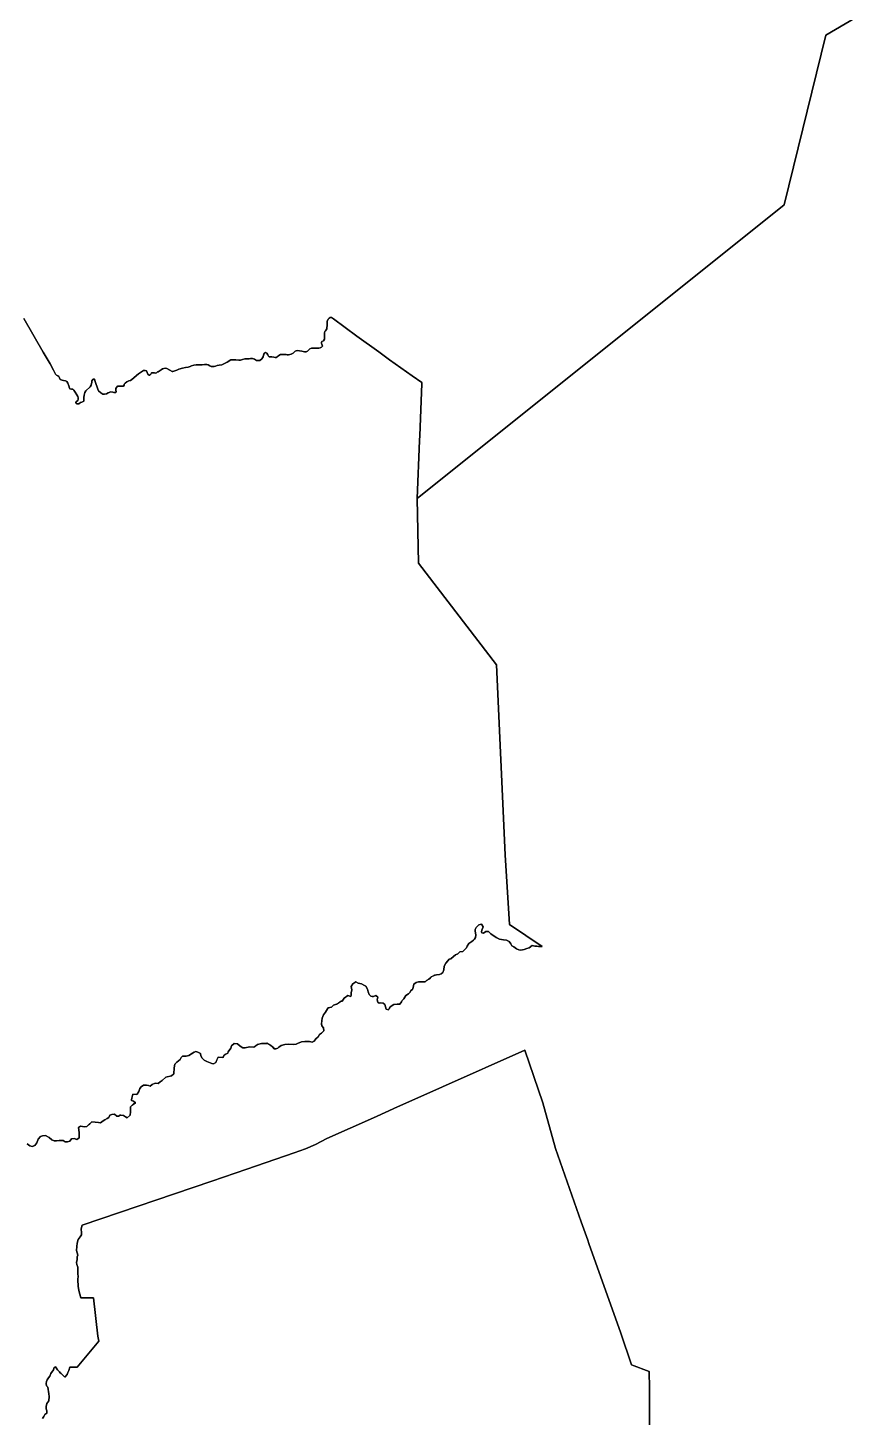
# Model space of a CAD drawing. Header units: inches. Extents: x 33.9 to 41.9, y -4.8 to 5.4.
# Drawn here: x 37.528 to 38.417, y 0.274 to 1.768 of the extents above; entities that cross this region are included whole.
import ezdxf

# ---------------------------------------------------------------- set-up
doc = ezdxf.new("R2010")
doc.units = ezdxf.units.IN
doc.header["$MEASUREMENT"] = 0
doc.layers.add('Counties', color=7, linetype='Continuous')

msp = doc.modelspace()

# ---------------------------------------------------------------- linework, layer by layer
at = {"layer": 'Counties'}
for points in [[(38.9616, 2.0976), (38.3863, 1.7599), (38.3414, 1.5776), (37.9466, 1.2619), (37.9492, 1.3244), (37.9494, 1.3295), (37.9517, 1.3852), (37.9515, 1.3866), (37.9412, 1.3936), (37.917, 1.411), (37.9054, 1.4194), (37.8819, 1.4364), (37.8567, 1.4552), (37.8544, 1.4565), (37.8531, 1.4565), (37.8519, 1.4559), (37.8511, 1.4547), (37.8505, 1.4537), (37.85, 1.4527), (37.8498, 1.4503), (37.8498, 1.4475), (37.8496, 1.4457), (37.8495, 1.4444), (37.8489, 1.4432), (37.8479, 1.4421), (37.8475, 1.4414), (37.8471, 1.4399), (37.8471, 1.4389), (37.8471, 1.4366), (37.8471, 1.4355), (37.8471, 1.4341), (37.8471, 1.4331), (37.8458, 1.4315), (37.8442, 1.4305), (37.8438, 1.4295), (37.8438, 1.4286), (37.844, 1.4277), (37.8449, 1.4255), (37.8438, 1.4245), (37.8422, 1.4237), (37.8409, 1.4236), (37.839, 1.4234), (37.836, 1.4234), (37.8331, 1.4234), (37.8311, 1.4227), (37.8302, 1.4218), (37.8286, 1.4201), (37.8272, 1.4197), (37.8253, 1.4197), (37.8241, 1.4198), (37.8225, 1.4201), (37.8202, 1.4207), (37.8178, 1.4209), (37.8165, 1.4207), (37.8155, 1.4202), (37.814, 1.4189), (37.8132, 1.418), (37.811, 1.4172), (37.8096, 1.4166), (37.8083, 1.4163), (37.8068, 1.4163), (37.8056, 1.4166), (37.8034, 1.4168), (37.8019, 1.4168), (37.7996, 1.4168), (37.7977, 1.4156), (37.7962, 1.4141), (37.795, 1.4133), (37.794, 1.4133), (37.7924, 1.4138), (37.7903, 1.4141), (37.7888, 1.4141), (37.7876, 1.4141), (37.7866, 1.4149), (37.7862, 1.4165), (37.785, 1.4183), (37.7834, 1.4188), (37.7823, 1.4182), (37.7816, 1.4172), (37.7815, 1.4161), (37.7809, 1.4143), (37.7797, 1.4119), (37.7776, 1.4103), (37.7766, 1.4103), (37.7754, 1.4103), (37.7737, 1.4104), (37.7728, 1.4108), (37.7716, 1.4116), (37.7694, 1.4124), (37.7679, 1.4124), (37.7675, 1.4124), (37.7661, 1.412), (37.7648, 1.412), (37.7631, 1.4121), (37.7613, 1.4119), (37.7588, 1.4113), (37.7565, 1.4107), (37.7549, 1.4107), (37.7517, 1.411), (37.7498, 1.411), (37.7481, 1.4109), (37.7461, 1.4108), (37.7423, 1.4086), (37.7364, 1.4057), (37.7338, 1.4054), (37.7316, 1.4049), (37.7297, 1.4042), (37.7285, 1.4038), (37.7252, 1.4037), (37.7238, 1.4044), (37.7219, 1.4055), (37.7204, 1.4058), (37.7178, 1.4058), (37.7153, 1.4057), (37.7128, 1.4056), (37.7091, 1.4055), (37.7065, 1.4052), (37.704, 1.4044), (37.7024, 1.4038), (37.7004, 1.4029), (37.6974, 1.4027), (37.6941, 1.4021), (37.6904, 1.401), (37.6882, 1.4), (37.6838, 1.3983), (37.6831, 1.3983), (37.6807, 1.3997), (37.6773, 1.4015), (37.6757, 1.4019), (37.6743, 1.4018), (37.6728, 1.4012), (37.6715, 1.4001), (37.668, 1.3982), (37.6673, 1.3979), (37.6662, 1.3969), (37.665, 1.3966), (37.6642, 1.397), (37.6627, 1.3971), (37.6609, 1.3969), (37.6602, 1.3957), (37.6593, 1.3945), (37.6584, 1.3943), (37.6571, 1.3955), (37.6564, 1.3973), (37.6554, 1.3993), (37.6541, 1.3996), (37.6524, 1.3994), (37.6512, 1.3987), (37.647, 1.396), (37.6398, 1.3897), (37.6384, 1.3889), (37.6364, 1.3883), (37.6344, 1.3873), (37.6325, 1.3859), (37.6317, 1.3849), (37.6314, 1.3838), (37.6308, 1.3828), (37.6298, 1.3826), (37.6286, 1.3826), (37.6272, 1.3826), (37.6258, 1.3826), (37.6245, 1.3825), (37.6232, 1.3814), (37.6226, 1.3803), (37.6224, 1.3791), (37.6227, 1.378), (37.6229, 1.3769), (37.6225, 1.3759), (37.6213, 1.3758), (37.6205, 1.376), (37.6195, 1.3762), (37.6171, 1.3766), (37.6143, 1.3754), (37.6125, 1.3743), (37.6104, 1.374), (37.6087, 1.374), (37.6063, 1.3754), (37.6041, 1.3775), (37.6033, 1.3793), (37.6004, 1.3877), (37.5996, 1.3901), (37.5982, 1.3901), (37.5967, 1.3883), (37.5967, 1.3868), (37.5959, 1.3839), (37.5948, 1.3818), (37.5903, 1.3778), (37.5894, 1.3759), (37.5885, 1.373), (37.588, 1.3705), (37.588, 1.3673), (37.588, 1.3664), (37.5861, 1.3656), (37.5845, 1.3652), (37.5829, 1.3637), (37.5808, 1.3635), (37.5798, 1.3641), (37.5797, 1.3652), (37.5803, 1.3661), (37.5818, 1.3673), (37.582, 1.3686), (37.5821, 1.3701), (37.5818, 1.3715), (37.5807, 1.3735), (37.5789, 1.3763), (37.5774, 1.3785), (37.5764, 1.3793), (37.5749, 1.3793), (37.5732, 1.3798), (37.5727, 1.3805), (37.572, 1.3829), (37.5708, 1.3857), (37.5698, 1.3876), (37.5685, 1.3884), (37.5664, 1.3889), (37.5647, 1.3891), (37.5626, 1.3899), (37.562, 1.3916), (37.5613, 1.3932), (37.5602, 1.3938), (37.5589, 1.3944), (37.5576, 1.3956), (37.5568, 1.3971), (37.5554, 1.4), (37.5518, 1.4065), (37.5444, 1.4192), (37.5238, 1.4553)], [(38.9616, 2.0976), (38.3863, 1.7599), (38.3414, 1.5776), (37.9466, 1.2619), (37.9492, 1.3244), (37.9494, 1.3295), (37.9517, 1.3852), (37.9515, 1.3866), (37.9412, 1.3936), (37.917, 1.411), (37.9054, 1.4194), (37.8819, 1.4364), (37.8567, 1.4552), (37.8544, 1.4565), (37.8531, 1.4565), (37.8519, 1.4559), (37.8511, 1.4547), (37.8505, 1.4537), (37.85, 1.4527), (37.8498, 1.4503), (37.8498, 1.4475), (37.8496, 1.4457), (37.8495, 1.4444), (37.8489, 1.4432), (37.8479, 1.4421), (37.8475, 1.4414), (37.8471, 1.4399), (37.8471, 1.4389), (37.8471, 1.4366), (37.8471, 1.4355), (37.8471, 1.4341), (37.8471, 1.4331), (37.8458, 1.4315), (37.8442, 1.4305), (37.8438, 1.4295), (37.8438, 1.4286), (37.844, 1.4277), (37.8449, 1.4255), (37.8438, 1.4245), (37.8422, 1.4237), (37.8409, 1.4236), (37.839, 1.4234), (37.836, 1.4234), (37.8331, 1.4234), (37.8311, 1.4227), (37.8302, 1.4218), (37.8286, 1.4201), (37.8272, 1.4197), (37.8253, 1.4197), (37.8241, 1.4198), (37.8225, 1.4201), (37.8202, 1.4207), (37.8178, 1.4209), (37.8165, 1.4207), (37.8155, 1.4202), (37.814, 1.4189), (37.8132, 1.418), (37.811, 1.4172), (37.8096, 1.4166), (37.8083, 1.4163), (37.8068, 1.4163), (37.8056, 1.4166), (37.8034, 1.4168), (37.8019, 1.4168), (37.7996, 1.4168), (37.7977, 1.4156), (37.7962, 1.4141), (37.795, 1.4133), (37.794, 1.4133), (37.7924, 1.4138), (37.7903, 1.4141), (37.7888, 1.4141), (37.7876, 1.4141), (37.7866, 1.4149), (37.7862, 1.4165), (37.785, 1.4183), (37.7834, 1.4188), (37.7823, 1.4182), (37.7816, 1.4172), (37.7815, 1.4161), (37.7809, 1.4143), (37.7797, 1.4119), (37.7776, 1.4103), (37.7766, 1.4103), (37.7754, 1.4103), (37.7737, 1.4104), (37.7728, 1.4108), (37.7716, 1.4116), (37.7694, 1.4124), (37.7679, 1.4124), (37.7675, 1.4124), (37.7661, 1.412), (37.7648, 1.412), (37.7631, 1.4121), (37.7613, 1.4119), (37.7588, 1.4113), (37.7565, 1.4107), (37.7549, 1.4107), (37.7517, 1.411), (37.7498, 1.411), (37.7481, 1.4109), (37.7461, 1.4108), (37.7423, 1.4086), (37.7364, 1.4057), (37.7338, 1.4054), (37.7316, 1.4049), (37.7297, 1.4042), (37.7285, 1.4038), (37.7252, 1.4037), (37.7238, 1.4044), (37.7219, 1.4055), (37.7204, 1.4058), (37.7178, 1.4058), (37.7153, 1.4057), (37.7128, 1.4056), (37.7091, 1.4055), (37.7065, 1.4052), (37.704, 1.4044), (37.7024, 1.4038), (37.7004, 1.4029), (37.6974, 1.4027), (37.6941, 1.4021), (37.6904, 1.401), (37.6882, 1.4), (37.6838, 1.3983), (37.6831, 1.3983), (37.6807, 1.3997), (37.6773, 1.4015), (37.6757, 1.4019), (37.6743, 1.4018), (37.6728, 1.4012), (37.6715, 1.4001), (37.668, 1.3982), (37.6673, 1.3979), (37.6662, 1.3969), (37.665, 1.3966), (37.6642, 1.397), (37.6627, 1.3971), (37.6609, 1.3969), (37.6602, 1.3957), (37.6593, 1.3945), (37.6584, 1.3943), (37.6571, 1.3955), (37.6564, 1.3973), (37.6554, 1.3993), (37.6541, 1.3996), (37.6524, 1.3994), (37.6512, 1.3987), (37.647, 1.396), (37.6398, 1.3897), (37.6384, 1.3889), (37.6364, 1.3883), (37.6344, 1.3873), (37.6325, 1.3859), (37.6317, 1.3849), (37.6314, 1.3838), (37.6308, 1.3828), (37.6298, 1.3826), (37.6286, 1.3826), (37.6272, 1.3826), (37.6258, 1.3826), (37.6245, 1.3825), (37.6232, 1.3814), (37.6226, 1.3803), (37.6224, 1.3791), (37.6227, 1.378), (37.6229, 1.3769), (37.6225, 1.3759), (37.6213, 1.3758), (37.6205, 1.376), (37.6195, 1.3762), (37.6171, 1.3766), (37.6143, 1.3754), (37.6125, 1.3743), (37.6104, 1.374), (37.6087, 1.374), (37.6063, 1.3754), (37.6041, 1.3775), (37.6033, 1.3793), (37.6004, 1.3877), (37.5996, 1.3901), (37.5982, 1.3901), (37.5967, 1.3883), (37.5967, 1.3868), (37.5959, 1.3839), (37.5948, 1.3818), (37.5903, 1.3778), (37.5894, 1.3759), (37.5885, 1.373), (37.588, 1.3705), (37.588, 1.3673), (37.588, 1.3664), (37.5861, 1.3656), (37.5845, 1.3652), (37.5829, 1.3637), (37.5808, 1.3635), (37.5798, 1.3641), (37.5797, 1.3652), (37.5803, 1.3661), (37.5818, 1.3673), (37.582, 1.3686), (37.5821, 1.3701), (37.5818, 1.3715), (37.5807, 1.3735), (37.5789, 1.3763), (37.5774, 1.3785), (37.5764, 1.3793), (37.5749, 1.3793), (37.5732, 1.3798), (37.5727, 1.3805), (37.572, 1.3829), (37.5708, 1.3857), (37.5698, 1.3876), (37.5685, 1.3884), (37.5664, 1.3889), (37.5647, 1.3891), (37.5626, 1.3899), (37.562, 1.3916), (37.5613, 1.3932), (37.5602, 1.3938), (37.5589, 1.3944), (37.5576, 1.3956), (37.5568, 1.3971), (37.5554, 1.4), (37.5518, 1.4065), (37.5444, 1.4192), (37.5238, 1.4553)], [(37.5273, 0.5682), (37.5301, 0.5662), (37.5325, 0.5654), (37.5355, 0.5665), (37.5376, 0.5695), (37.5391, 0.5732), (37.5416, 0.576), (37.5438, 0.577), (37.5469, 0.5774), (37.5509, 0.5751), (37.5539, 0.5725), (37.5564, 0.5715), (37.5587, 0.5715), (37.5617, 0.572), (37.5642, 0.572), (37.5661, 0.572), (37.5681, 0.5706), (37.5706, 0.5706), (37.5732, 0.5713), (37.5749, 0.5737), (37.5778, 0.5741), (37.5806, 0.5731), (37.5831, 0.5747), (37.5831, 0.5804), (37.5823, 0.5858), (37.5845, 0.5873), (37.5889, 0.5864), (37.5914, 0.587), (37.5933, 0.5886), (37.5945, 0.5896), (37.5966, 0.5918), (37.6003, 0.5917), (37.604, 0.5912), (37.6062, 0.5908), (37.609, 0.593), (37.6109, 0.5939), (37.6134, 0.5955), (37.6149, 0.5967), (37.6162, 0.5992), (37.6181, 0.5999), (37.6212, 0.6), (37.6235, 0.5981), (37.6253, 0.598), (37.6272, 0.5992), (37.6281, 0.5992), (37.6309, 0.5987), (37.6328, 0.5973), (37.6347, 0.5964), (37.6379, 0.5991), (37.6384, 0.6028), (37.6385, 0.608), (37.64, 0.6099), (37.6438, 0.6125), (37.6416, 0.6141), (37.6395, 0.6149), (37.6394, 0.6156), (37.6397, 0.6174), (37.641, 0.6216), (37.6443, 0.6213), (37.6454, 0.6218), (37.6472, 0.6244), (37.6485, 0.6277), (37.6499, 0.6297), (37.6523, 0.6315), (37.6555, 0.6314), (37.6577, 0.6309), (37.6595, 0.6303), (37.6617, 0.6322), (37.6647, 0.6334), (37.6682, 0.6331), (37.6701, 0.635), (37.6724, 0.6364), (37.6762, 0.6399), (37.6823, 0.6413), (37.6849, 0.6434), (37.6854, 0.6499), (37.6861, 0.6539), (37.6881, 0.6561), (37.6918, 0.6589), (37.6928, 0.6609), (37.6943, 0.6626), (37.6983, 0.6626), (37.7012, 0.6632), (37.7068, 0.6669), (37.7085, 0.6675), (37.7107, 0.6668), (37.7136, 0.6652), (37.714, 0.663), (37.7154, 0.6604), (37.7176, 0.6581), (37.7204, 0.6567), (37.7258, 0.6546), (37.7276, 0.6543), (37.73, 0.6556), (37.7325, 0.6614), (37.7378, 0.661), (37.7391, 0.6635), (37.7429, 0.6657), (37.7435, 0.667), (37.7461, 0.6711), (37.7469, 0.6736), (37.7499, 0.6762), (37.7535, 0.6758), (37.7564, 0.6733), (37.7591, 0.6716), (37.7615, 0.6713), (37.7665, 0.6727), (37.7711, 0.6723), (37.7748, 0.6751), (37.7792, 0.6761), (37.7859, 0.6762), (37.7893, 0.674), (37.7919, 0.6721), (37.7927, 0.6704), (37.7946, 0.6704), (37.7968, 0.671), (37.798, 0.6723), (37.8002, 0.6739), (37.8044, 0.6751), (37.8088, 0.6753), (37.8133, 0.6752), (37.8164, 0.6753), (37.8181, 0.6761), (37.8222, 0.6779), (37.8258, 0.6783), (37.831, 0.6782), (37.8338, 0.6776), (37.836, 0.6786), (37.8378, 0.6811), (37.84, 0.6833), (37.8416, 0.6858), (37.8436, 0.6871), (37.8464, 0.6899), (37.8458, 0.6931), (37.8441, 0.695), (37.8437, 0.697), (37.8444, 0.7035), (37.846, 0.7069), (37.848, 0.7098), (37.8501, 0.7134), (37.851, 0.7143), (37.8545, 0.7153), (37.8567, 0.7175), (37.8598, 0.7184), (37.8648, 0.7215), (37.8658, 0.7218), (37.8683, 0.725), (37.8719, 0.7276), (37.8752, 0.7265), (37.8758, 0.7281), (37.8757, 0.7311), (37.8765, 0.7337), (37.8755, 0.7375), (37.8774, 0.7403), (37.8805, 0.7423), (37.8831, 0.7409), (37.8868, 0.7402), (37.8893, 0.739), (37.8915, 0.7377), (37.8933, 0.7346), (37.8941, 0.7315), (37.8951, 0.7288), (37.8969, 0.727), (37.8982, 0.7267), (37.8996, 0.7265), (37.9021, 0.7277), (37.9043, 0.7258), (37.9036, 0.7229), (37.9044, 0.7207), (37.9056, 0.7194), (37.9076, 0.7197), (37.9099, 0.7196), (37.912, 0.7182), (37.9125, 0.7154), (37.9134, 0.7129), (37.9159, 0.7124), (37.9175, 0.7156), (37.9214, 0.7181), (37.9252, 0.7183), (37.9281, 0.7184), (37.9297, 0.7209), (37.9306, 0.7222), (37.9324, 0.724), (37.9344, 0.7278), (37.9372, 0.7294), (37.9391, 0.7313), (37.94, 0.7331), (37.9415, 0.7343), (37.9423, 0.7363), (37.9432, 0.74), (37.9457, 0.7416), (37.9479, 0.7425), (37.9551, 0.7425), (37.9567, 0.7438), (37.9589, 0.7452), (37.9617, 0.7476), (37.9648, 0.7493), (37.9673, 0.7501), (37.9705, 0.7504), (37.9723, 0.751), (37.9744, 0.7525), (37.9753, 0.7552), (37.9758, 0.7594), (37.9774, 0.7626), (37.9796, 0.7648), (37.9811, 0.7667), (37.9827, 0.7673), (37.9858, 0.7698), (37.9877, 0.7714), (37.9902, 0.7726), (37.9924, 0.7745), (37.9959, 0.7751), (37.998, 0.777), (37.9996, 0.7788), (38.0005, 0.7807), (38.0021, 0.7835), (38.0056, 0.7858), (38.0071, 0.7871), (38.0084, 0.7882), (38.0092, 0.7901), (38.0098, 0.7924), (38.0094, 0.795), (38.009, 0.7967), (38.009, 0.7987), (38.0103, 0.8012), (38.013, 0.8038), (38.0158, 0.8043), (38.0177, 0.8016), (38.0162, 0.798), (38.0159, 0.7963), (38.0163, 0.7949), (38.0181, 0.7946), (38.0206, 0.7965), (38.0234, 0.7966), (38.026, 0.794), (38.0283, 0.7921), (38.0317, 0.79), (38.0353, 0.7883), (38.0395, 0.7877), (38.0428, 0.7872), (38.0454, 0.7859), (38.0474, 0.7832), (38.0486, 0.7812), (38.0507, 0.7799), (38.0533, 0.7779), (38.0559, 0.7767), (38.0582, 0.7766), (38.0617, 0.777), (38.0645, 0.7783), (38.0672, 0.7789), (38.0702, 0.7816), (38.073, 0.7809), (38.0753, 0.7809), (38.0772, 0.7805), (38.0812, 0.7805), (38.046, 0.804), (38.0413, 0.8789), (38.032, 1.083), (37.948, 1.1924), (37.9466, 1.2619), (38.3414, 1.5776), (38.3863, 1.7599), (38.9616, 2.0976)], [(37.5273, 0.5682), (37.5301, 0.5662), (37.5325, 0.5654), (37.5355, 0.5665), (37.5376, 0.5695), (37.5391, 0.5732), (37.5416, 0.576), (37.5438, 0.577), (37.5469, 0.5774), (37.5509, 0.5751), (37.5539, 0.5725), (37.5564, 0.5715), (37.5587, 0.5715), (37.5617, 0.572), (37.5642, 0.572), (37.5661, 0.572), (37.5681, 0.5706), (37.5706, 0.5706), (37.5732, 0.5713), (37.5749, 0.5737), (37.5778, 0.5741), (37.5806, 0.5731), (37.5831, 0.5747), (37.5831, 0.5804), (37.5823, 0.5858), (37.5845, 0.5873), (37.5889, 0.5864), (37.5914, 0.587), (37.5933, 0.5886), (37.5945, 0.5896), (37.5966, 0.5918), (37.6003, 0.5917), (37.604, 0.5912), (37.6062, 0.5908), (37.609, 0.593), (37.6109, 0.5939), (37.6134, 0.5955), (37.6149, 0.5967), (37.6162, 0.5992), (37.6181, 0.5999), (37.6212, 0.6), (37.6235, 0.5981), (37.6253, 0.598), (37.6272, 0.5992), (37.6281, 0.5992), (37.6309, 0.5987), (37.6328, 0.5973), (37.6347, 0.5964), (37.6379, 0.5991), (37.6384, 0.6028), (37.6385, 0.608), (37.64, 0.6099), (37.6438, 0.6125), (37.6416, 0.6141), (37.6395, 0.6149), (37.6394, 0.6156), (37.6397, 0.6174), (37.641, 0.6216), (37.6443, 0.6213), (37.6454, 0.6218), (37.6472, 0.6244), (37.6485, 0.6277), (37.6499, 0.6297), (37.6523, 0.6315), (37.6555, 0.6314), (37.6577, 0.6309), (37.6595, 0.6303), (37.6617, 0.6322), (37.6647, 0.6334), (37.6682, 0.6331), (37.6701, 0.635), (37.6724, 0.6364), (37.6762, 0.6399), (37.6823, 0.6413), (37.6849, 0.6434), (37.6854, 0.6499), (37.6861, 0.6539), (37.6881, 0.6561), (37.6918, 0.6589), (37.6928, 0.6609), (37.6943, 0.6626), (37.6983, 0.6626), (37.7012, 0.6632), (37.7068, 0.6669), (37.7085, 0.6675), (37.7107, 0.6668), (37.7136, 0.6652), (37.714, 0.663), (37.7154, 0.6604), (37.7176, 0.6581), (37.7204, 0.6567), (37.7258, 0.6546), (37.7276, 0.6543), (37.73, 0.6556), (37.7325, 0.6614), (37.7378, 0.661), (37.7391, 0.6635), (37.7429, 0.6657), (37.7435, 0.667), (37.7461, 0.6711), (37.7469, 0.6736), (37.7499, 0.6762), (37.7535, 0.6758), (37.7564, 0.6733), (37.7591, 0.6716), (37.7615, 0.6713), (37.7665, 0.6727), (37.7711, 0.6723), (37.7748, 0.6751), (37.7792, 0.6761), (37.7859, 0.6762), (37.7893, 0.674), (37.7919, 0.6721), (37.7927, 0.6704), (37.7946, 0.6704), (37.7968, 0.671), (37.798, 0.6723), (37.8002, 0.6739), (37.8044, 0.6751), (37.8088, 0.6753), (37.8133, 0.6752), (37.8164, 0.6753), (37.8181, 0.6761), (37.8222, 0.6779), (37.8258, 0.6783), (37.831, 0.6782), (37.8338, 0.6776), (37.836, 0.6786), (37.8378, 0.6811), (37.84, 0.6833), (37.8416, 0.6858), (37.8436, 0.6871), (37.8464, 0.6899), (37.8458, 0.6931), (37.8441, 0.695), (37.8437, 0.697), (37.8444, 0.7035), (37.846, 0.7069), (37.848, 0.7098), (37.8501, 0.7134), (37.851, 0.7143), (37.8545, 0.7153), (37.8567, 0.7175), (37.8598, 0.7184), (37.8648, 0.7215), (37.8658, 0.7218), (37.8683, 0.725), (37.8719, 0.7276), (37.8752, 0.7265), (37.8758, 0.7281), (37.8757, 0.7311), (37.8765, 0.7337), (37.8755, 0.7375), (37.8774, 0.7403), (37.8805, 0.7423), (37.8831, 0.7409), (37.8868, 0.7402), (37.8893, 0.739), (37.8915, 0.7377), (37.8933, 0.7346), (37.8941, 0.7315), (37.8951, 0.7288), (37.8969, 0.727), (37.8982, 0.7267), (37.8996, 0.7265), (37.9021, 0.7277), (37.9043, 0.7258), (37.9036, 0.7229), (37.9044, 0.7207), (37.9056, 0.7194), (37.9076, 0.7197), (37.9099, 0.7196), (37.912, 0.7182), (37.9125, 0.7154), (37.9134, 0.7129), (37.9159, 0.7124), (37.9175, 0.7156), (37.9214, 0.7181), (37.9252, 0.7183), (37.9281, 0.7184), (37.9297, 0.7209), (37.9306, 0.7222), (37.9324, 0.724), (37.9344, 0.7278), (37.9372, 0.7294), (37.9391, 0.7313), (37.94, 0.7331), (37.9415, 0.7343), (37.9423, 0.7363), (37.9432, 0.74), (37.9457, 0.7416), (37.9479, 0.7425), (37.9551, 0.7425), (37.9567, 0.7438), (37.9589, 0.7452), (37.9617, 0.7476), (37.9648, 0.7493), (37.9673, 0.7501), (37.9705, 0.7504), (37.9723, 0.751), (37.9744, 0.7525), (37.9753, 0.7552), (37.9758, 0.7594), (37.9774, 0.7626), (37.9796, 0.7648), (37.9811, 0.7667), (37.9827, 0.7673), (37.9858, 0.7698), (37.9877, 0.7714), (37.9902, 0.7726), (37.9924, 0.7745), (37.9959, 0.7751), (37.998, 0.777), (37.9996, 0.7788), (38.0005, 0.7807), (38.0021, 0.7835), (38.0056, 0.7858), (38.0071, 0.7871), (38.0084, 0.7882), (38.0092, 0.7901), (38.0098, 0.7924), (38.0094, 0.795), (38.009, 0.7967), (38.009, 0.7987), (38.0103, 0.8012), (38.013, 0.8038), (38.0158, 0.8043), (38.0177, 0.8016), (38.0162, 0.798), (38.0159, 0.7963), (38.0163, 0.7949), (38.0181, 0.7946), (38.0206, 0.7965), (38.0234, 0.7966), (38.026, 0.794), (38.0283, 0.7921), (38.0317, 0.79), (38.0353, 0.7883), (38.0395, 0.7877), (38.0428, 0.7872), (38.0454, 0.7859), (38.0474, 0.7832), (38.0486, 0.7812), (38.0507, 0.7799), (38.0533, 0.7779), (38.0559, 0.7767), (38.0582, 0.7766), (38.0617, 0.777), (38.0645, 0.7783), (38.0672, 0.7789), (38.0702, 0.7816), (38.073, 0.7809), (38.0753, 0.7809), (38.0772, 0.7805), (38.0812, 0.7805), (38.046, 0.804), (38.0413, 0.8789), (38.032, 1.083), (37.948, 1.1924), (37.9466, 1.2619), (38.3414, 1.5776), (38.3863, 1.7599), (38.9616, 2.0976)], [(37.5238, 1.4553), (37.5444, 1.4192), (37.5518, 1.4065), (37.5554, 1.4), (37.5568, 1.3971), (37.5576, 1.3956), (37.5589, 1.3944), (37.5602, 1.3938), (37.5613, 1.3932), (37.562, 1.3916), (37.5626, 1.3899), (37.5647, 1.3891), (37.5664, 1.3889), (37.5685, 1.3884), (37.5698, 1.3876), (37.5708, 1.3857), (37.572, 1.3829), (37.5727, 1.3805), (37.5732, 1.3798), (37.5749, 1.3793), (37.5764, 1.3793), (37.5774, 1.3785), (37.5789, 1.3763), (37.5807, 1.3735), (37.5818, 1.3715), (37.5821, 1.3701), (37.582, 1.3686), (37.5818, 1.3673), (37.5803, 1.3661), (37.5797, 1.3652), (37.5798, 1.3641), (37.5808, 1.3635), (37.5829, 1.3637), (37.5845, 1.3652), (37.5861, 1.3656), (37.588, 1.3664), (37.588, 1.3673), (37.588, 1.3705), (37.5885, 1.373), (37.5894, 1.3759), (37.5903, 1.3778), (37.5948, 1.3818), (37.5959, 1.3839), (37.5967, 1.3868), (37.5967, 1.3883), (37.5982, 1.3901), (37.5996, 1.3901), (37.6004, 1.3877), (37.6033, 1.3793), (37.6041, 1.3775), (37.6063, 1.3754), (37.6087, 1.374), (37.6104, 1.374), (37.6125, 1.3743), (37.6143, 1.3754), (37.6171, 1.3766), (37.6195, 1.3762), (37.6205, 1.376), (37.6213, 1.3758), (37.6225, 1.3759), (37.6229, 1.3769), (37.6227, 1.378), (37.6224, 1.3791), (37.6226, 1.3803), (37.6232, 1.3814), (37.6245, 1.3825), (37.6258, 1.3826), (37.6272, 1.3826), (37.6286, 1.3826), (37.6298, 1.3826), (37.6308, 1.3828), (37.6314, 1.3838), (37.6317, 1.3849), (37.6325, 1.3859), (37.6344, 1.3873), (37.6364, 1.3883), (37.6384, 1.3889), (37.6398, 1.3897), (37.647, 1.396), (37.6512, 1.3987), (37.6524, 1.3994), (37.6541, 1.3996), (37.6554, 1.3993), (37.6564, 1.3973), (37.6571, 1.3955), (37.6584, 1.3943), (37.6593, 1.3945), (37.6602, 1.3957), (37.6609, 1.3969), (37.6627, 1.3971), (37.6642, 1.397), (37.665, 1.3966), (37.6662, 1.3969), (37.6673, 1.3979), (37.668, 1.3982), (37.6715, 1.4001), (37.6728, 1.4012), (37.6743, 1.4018), (37.6757, 1.4019), (37.6773, 1.4015), (37.6807, 1.3997), (37.6831, 1.3983), (37.6838, 1.3983), (37.6882, 1.4), (37.6904, 1.401), (37.6941, 1.4021), (37.6974, 1.4027), (37.7004, 1.4029), (37.7024, 1.4038), (37.704, 1.4044), (37.7065, 1.4052), (37.7091, 1.4055), (37.7128, 1.4056), (37.7153, 1.4057), (37.7178, 1.4058), (37.7204, 1.4058), (37.7219, 1.4055), (37.7238, 1.4044), (37.7252, 1.4037), (37.7285, 1.4038), (37.7297, 1.4042), (37.7316, 1.4049), (37.7338, 1.4054), (37.7364, 1.4057), (37.7423, 1.4086), (37.7461, 1.4108), (37.7481, 1.4109), (37.7498, 1.411), (37.7517, 1.411), (37.7549, 1.4107), (37.7565, 1.4107), (37.7588, 1.4113), (37.7613, 1.4119), (37.7631, 1.4121), (37.7648, 1.412), (37.7661, 1.412), (37.7675, 1.4124), (37.7679, 1.4124), (37.7694, 1.4124), (37.7716, 1.4116), (37.7728, 1.4108), (37.7737, 1.4104), (37.7754, 1.4103), (37.7766, 1.4103), (37.7776, 1.4103), (37.7797, 1.4119), (37.7809, 1.4143), (37.7815, 1.4161), (37.7816, 1.4172), (37.7823, 1.4182), (37.7834, 1.4188), (37.785, 1.4183), (37.7862, 1.4165), (37.7866, 1.4149), (37.7876, 1.4141), (37.7888, 1.4141), (37.7903, 1.4141), (37.7924, 1.4138), (37.794, 1.4133), (37.795, 1.4133), (37.7962, 1.4141), (37.7977, 1.4156), (37.7996, 1.4168), (37.8019, 1.4168), (37.8034, 1.4168), (37.8056, 1.4166), (37.8068, 1.4163), (37.8083, 1.4163), (37.8096, 1.4166), (37.811, 1.4172), (37.8132, 1.418), (37.814, 1.4189), (37.8155, 1.4202), (37.8165, 1.4207), (37.8178, 1.4209), (37.8202, 1.4207), (37.8225, 1.4201), (37.8241, 1.4198), (37.8253, 1.4197), (37.8272, 1.4197), (37.8286, 1.4201), (37.8302, 1.4218), (37.8311, 1.4227), (37.8331, 1.4234), (37.836, 1.4234), (37.839, 1.4234), (37.8409, 1.4236), (37.8422, 1.4237), (37.8438, 1.4245), (37.8449, 1.4255), (37.844, 1.4277), (37.8438, 1.4286), (37.8438, 1.4295), (37.8442, 1.4305), (37.8458, 1.4315), (37.8471, 1.4331), (37.8471, 1.4341), (37.8471, 1.4355), (37.8471, 1.4366), (37.8471, 1.4389), (37.8471, 1.4399), (37.8475, 1.4414), (37.8479, 1.4421), (37.8489, 1.4432), (37.8495, 1.4444), (37.8496, 1.4457), (37.8498, 1.4475), (37.8498, 1.4503), (37.85, 1.4527), (37.8505, 1.4537), (37.8511, 1.4547), (37.8519, 1.4559), (37.8531, 1.4565), (37.8544, 1.4565), (37.8567, 1.4552), (37.8819, 1.4364), (37.9054, 1.4194), (37.917, 1.411), (37.9412, 1.3936), (37.9515, 1.3866), (37.9517, 1.3852), (37.9494, 1.3295), (37.9492, 1.3244), (37.9466, 1.2619), (37.948, 1.1924), (38.032, 1.083), (38.0413, 0.8789), (38.046, 0.804), (38.0812, 0.7805), (38.0772, 0.7805), (38.0753, 0.7809), (38.073, 0.7809), (38.0702, 0.7816), (38.0672, 0.7789), (38.0645, 0.7783), (38.0617, 0.777), (38.0582, 0.7766), (38.0559, 0.7767), (38.0533, 0.7779), (38.0507, 0.7799), (38.0486, 0.7812), (38.0474, 0.7832), (38.0454, 0.7859), (38.0428, 0.7872), (38.0395, 0.7877), (38.0353, 0.7883), (38.0314, 0.7903), (38.0283, 0.7921), (38.026, 0.794), (38.0234, 0.7966), (38.0206, 0.7965), (38.0181, 0.7946), (38.0163, 0.7949), (38.0159, 0.7963), (38.0162, 0.798), (38.0177, 0.8016), (38.0158, 0.8043), (38.013, 0.8038), (38.01, 0.8009), (38.009, 0.7987), (38.009, 0.7967), (38.0094, 0.795), (38.0098, 0.7924), (38.0092, 0.7901), (38.0084, 0.7882), (38.0071, 0.7871), (38.0056, 0.7858), (38.0021, 0.7835), (38.0005, 0.7807), (37.9996, 0.7788), (37.998, 0.777), (37.9959, 0.7751), (37.9924, 0.7745), (37.9902, 0.7726), (37.9877, 0.7714), (37.9858, 0.7698), (37.9827, 0.7673), (37.9811, 0.7667), (37.9796, 0.7648), (37.9774, 0.7626), (37.9758, 0.7594), (37.9753, 0.7552), (37.9744, 0.7525), (37.9723, 0.751), (37.9705, 0.7504), (37.9673, 0.7501), (37.9654, 0.7494), (37.9629, 0.7482), (37.9617, 0.7476), (37.9595, 0.7454), (37.9567, 0.7438), (37.9551, 0.7425), (37.951, 0.7425), (37.9479, 0.7425), (37.9457, 0.7416), (37.9432, 0.74), (37.9423, 0.7363), (37.9415, 0.7343), (37.94, 0.7331), (37.9391, 0.7313), (37.9372, 0.7294), (37.9344, 0.7278), (37.9324, 0.724), (37.9306, 0.7222), (37.9297, 0.7209), (37.9291, 0.7197), (37.9281, 0.7184), (37.9252, 0.7183), (37.9214, 0.7181), (37.9175, 0.7156), (37.9165, 0.7137), (37.9159, 0.7124), (37.9134, 0.7129), (37.9125, 0.7154), (37.912, 0.7182), (37.9099, 0.7196), (37.9076, 0.7197), (37.9056, 0.7194), (37.9044, 0.7207), (37.9036, 0.7229), (37.9043, 0.7258), (37.9021, 0.7277), (37.8996, 0.7265), (37.8982, 0.7267), (37.8969, 0.727), (37.8951, 0.7288), (37.8941, 0.7315), (37.8933, 0.7346), (37.8915, 0.7377), (37.8893, 0.739), (37.8868, 0.7402), (37.8831, 0.7409), (37.8805, 0.7423), (37.8774, 0.7403), (37.8755, 0.7375), (37.8765, 0.7337), (37.8758, 0.7306), (37.8758, 0.7294), (37.8758, 0.7281), (37.8752, 0.7265), (37.8719, 0.7276), (37.8683, 0.725), (37.8658, 0.7218), (37.8648, 0.7215), (37.862, 0.7196), (37.8598, 0.7184), (37.8567, 0.7175), (37.8545, 0.7153), (37.851, 0.7143), (37.8501, 0.7134), (37.848, 0.7098), (37.846, 0.7069), (37.8444, 0.7035), (37.8441, 0.7004), (37.8437, 0.6975), (37.8441, 0.695), (37.8458, 0.6931), (37.8464, 0.6899), (37.8436, 0.6871), (37.8416, 0.6858), (37.84, 0.6833), (37.8378, 0.6811), (37.836, 0.6786), (37.8338, 0.6776), (37.831, 0.6782), (37.8258, 0.6783), (37.8222, 0.6779), (37.8181, 0.6761), (37.8164, 0.6753), (37.8133, 0.6752), (37.8088, 0.6753), (37.8044, 0.6751), (37.8002, 0.6739), (37.798, 0.6723), (37.7968, 0.671), (37.7946, 0.6704), (37.7927, 0.6704), (37.7915, 0.6722), (37.7893, 0.674), (37.7849, 0.6765), (37.7792, 0.6761), (37.7748, 0.6751), (37.7726, 0.6732), (37.7711, 0.6723), (37.7665, 0.6727), (37.7615, 0.6713), (37.7591, 0.6716), (37.7564, 0.6733), (37.7535, 0.6758), (37.7499, 0.6762), (37.7469, 0.6736), (37.7461, 0.6711), (37.7435, 0.667), (37.7429, 0.6657), (37.7407, 0.6645), (37.7391, 0.6635), (37.7385, 0.6623), (37.7378, 0.661), (37.7357, 0.6611), (37.7325, 0.6614), (37.7313, 0.6587), (37.73, 0.6556), (37.7276, 0.6543), (37.7258, 0.6546), (37.723, 0.6557), (37.7204, 0.6567), (37.7176, 0.6581), (37.7154, 0.6604), (37.714, 0.663), (37.7136, 0.6652), (37.7107, 0.6668), (37.7085, 0.6675), (37.7068, 0.6669), (37.7034, 0.6645), (37.7012, 0.6632), (37.6983, 0.6626), (37.6961, 0.6626), (37.6943, 0.6626), (37.6928, 0.6609), (37.6918, 0.6589), (37.6881, 0.6561), (37.6861, 0.6539), (37.6854, 0.6499), (37.6849, 0.6434), (37.6823, 0.6413), (37.6762, 0.6399), (37.6724, 0.6364), (37.6701, 0.635), (37.6682, 0.6331), (37.6647, 0.6334), (37.6617, 0.6322), (37.6595, 0.6303), (37.6577, 0.6309), (37.6555, 0.6314), (37.6523, 0.6315), (37.6499, 0.6297), (37.6485, 0.6277), (37.6472, 0.6244), (37.6454, 0.6218), (37.6443, 0.6213), (37.641, 0.6216), (37.6397, 0.6174), (37.6394, 0.6156), (37.6395, 0.6149), (37.6416, 0.6141), (37.6438, 0.6125), (37.6416, 0.6112), (37.64, 0.6099), (37.6385, 0.608), (37.6384, 0.6028), (37.6379, 0.5991), (37.6347, 0.5964), (37.6328, 0.5973), (37.6309, 0.5987), (37.6281, 0.5992), (37.6272, 0.5992), (37.6253, 0.598), (37.6235, 0.5981), (37.6212, 0.6), (37.6181, 0.5999), (37.6162, 0.5992), (37.6149, 0.5967), (37.6134, 0.5955), (37.6109, 0.5939), (37.609, 0.593), (37.6062, 0.5908), (37.604, 0.5912), (37.6003, 0.5917), (37.5966, 0.5918), (37.5933, 0.5886), (37.5914, 0.587), (37.5889, 0.5864), (37.5845, 0.5873), (37.5823, 0.5858), (37.5831, 0.5804), (37.5831, 0.5747), (37.5806, 0.5731), (37.5778, 0.5741), (37.5749, 0.5737), (37.5732, 0.5713), (37.5706, 0.5706), (37.5681, 0.5706), (37.5661, 0.572), (37.5642, 0.572), (37.5617, 0.572), (37.5587, 0.5715), (37.5564, 0.5715), (37.5539, 0.5725), (37.5509, 0.5751), (37.5469, 0.5774), (37.5438, 0.577), (37.5416, 0.576), (37.5391, 0.5732), (37.5376, 0.5695), (37.5355, 0.5665), (37.5325, 0.5654), (37.5301, 0.5662), (37.5273, 0.5682)], [(37.5238, 1.4553), (37.5444, 1.4192), (37.5518, 1.4065), (37.5554, 1.4), (37.5568, 1.3971), (37.5576, 1.3956), (37.5589, 1.3944), (37.5602, 1.3938), (37.5613, 1.3932), (37.562, 1.3916), (37.5626, 1.3899), (37.5647, 1.3891), (37.5664, 1.3889), (37.5685, 1.3884), (37.5698, 1.3876), (37.5708, 1.3857), (37.572, 1.3829), (37.5727, 1.3805), (37.5732, 1.3798), (37.5749, 1.3793), (37.5764, 1.3793), (37.5774, 1.3785), (37.5789, 1.3763), (37.5807, 1.3735), (37.5818, 1.3715), (37.5821, 1.3701), (37.582, 1.3686), (37.5818, 1.3673), (37.5803, 1.3661), (37.5797, 1.3652), (37.5798, 1.3641), (37.5808, 1.3635), (37.5829, 1.3637), (37.5845, 1.3652), (37.5861, 1.3656), (37.588, 1.3664), (37.588, 1.3673), (37.588, 1.3705), (37.5885, 1.373), (37.5894, 1.3759), (37.5903, 1.3778), (37.5948, 1.3818), (37.5959, 1.3839), (37.5967, 1.3868), (37.5967, 1.3883), (37.5982, 1.3901), (37.5996, 1.3901), (37.6004, 1.3877), (37.6033, 1.3793), (37.6041, 1.3775), (37.6063, 1.3754), (37.6087, 1.374), (37.6104, 1.374), (37.6125, 1.3743), (37.6143, 1.3754), (37.6171, 1.3766), (37.6195, 1.3762), (37.6205, 1.376), (37.6213, 1.3758), (37.6225, 1.3759), (37.6229, 1.3769), (37.6227, 1.378), (37.6224, 1.3791), (37.6226, 1.3803), (37.6232, 1.3814), (37.6245, 1.3825), (37.6258, 1.3826), (37.6272, 1.3826), (37.6286, 1.3826), (37.6298, 1.3826), (37.6308, 1.3828), (37.6314, 1.3838), (37.6317, 1.3849), (37.6325, 1.3859), (37.6344, 1.3873), (37.6364, 1.3883), (37.6384, 1.3889), (37.6398, 1.3897), (37.647, 1.396), (37.6512, 1.3987), (37.6524, 1.3994), (37.6541, 1.3996), (37.6554, 1.3993), (37.6564, 1.3973), (37.6571, 1.3955), (37.6584, 1.3943), (37.6593, 1.3945), (37.6602, 1.3957), (37.6609, 1.3969), (37.6627, 1.3971), (37.6642, 1.397), (37.665, 1.3966), (37.6662, 1.3969), (37.6673, 1.3979), (37.668, 1.3982), (37.6715, 1.4001), (37.6728, 1.4012), (37.6743, 1.4018), (37.6757, 1.4019), (37.6773, 1.4015), (37.6807, 1.3997), (37.6831, 1.3983), (37.6838, 1.3983), (37.6882, 1.4), (37.6904, 1.401), (37.6941, 1.4021), (37.6974, 1.4027), (37.7004, 1.4029), (37.7024, 1.4038), (37.704, 1.4044), (37.7065, 1.4052), (37.7091, 1.4055), (37.7128, 1.4056), (37.7153, 1.4057), (37.7178, 1.4058), (37.7204, 1.4058), (37.7219, 1.4055), (37.7238, 1.4044), (37.7252, 1.4037), (37.7285, 1.4038), (37.7297, 1.4042), (37.7316, 1.4049), (37.7338, 1.4054), (37.7364, 1.4057), (37.7423, 1.4086), (37.7461, 1.4108), (37.7481, 1.4109), (37.7498, 1.411), (37.7517, 1.411), (37.7549, 1.4107), (37.7565, 1.4107), (37.7588, 1.4113), (37.7613, 1.4119), (37.7631, 1.4121), (37.7648, 1.412), (37.7661, 1.412), (37.7675, 1.4124), (37.7679, 1.4124), (37.7694, 1.4124), (37.7716, 1.4116), (37.7728, 1.4108), (37.7737, 1.4104), (37.7754, 1.4103), (37.7766, 1.4103), (37.7776, 1.4103), (37.7797, 1.4119), (37.7809, 1.4143), (37.7815, 1.4161), (37.7816, 1.4172), (37.7823, 1.4182), (37.7834, 1.4188), (37.785, 1.4183), (37.7862, 1.4165), (37.7866, 1.4149), (37.7876, 1.4141), (37.7888, 1.4141), (37.7903, 1.4141), (37.7924, 1.4138), (37.794, 1.4133), (37.795, 1.4133), (37.7962, 1.4141), (37.7977, 1.4156), (37.7996, 1.4168), (37.8019, 1.4168), (37.8034, 1.4168), (37.8056, 1.4166), (37.8068, 1.4163), (37.8083, 1.4163), (37.8096, 1.4166), (37.811, 1.4172), (37.8132, 1.418), (37.814, 1.4189), (37.8155, 1.4202), (37.8165, 1.4207), (37.8178, 1.4209), (37.8202, 1.4207), (37.8225, 1.4201), (37.8241, 1.4198), (37.8253, 1.4197), (37.8272, 1.4197), (37.8286, 1.4201), (37.8302, 1.4218), (37.8311, 1.4227), (37.8331, 1.4234), (37.836, 1.4234), (37.839, 1.4234), (37.8409, 1.4236), (37.8422, 1.4237), (37.8438, 1.4245), (37.8449, 1.4255), (37.844, 1.4277), (37.8438, 1.4286), (37.8438, 1.4295), (37.8442, 1.4305), (37.8458, 1.4315), (37.8471, 1.4331), (37.8471, 1.4341), (37.8471, 1.4355), (37.8471, 1.4366), (37.8471, 1.4389), (37.8471, 1.4399), (37.8475, 1.4414), (37.8479, 1.4421), (37.8489, 1.4432), (37.8495, 1.4444), (37.8496, 1.4457), (37.8498, 1.4475), (37.8498, 1.4503), (37.85, 1.4527), (37.8505, 1.4537), (37.8511, 1.4547), (37.8519, 1.4559), (37.8531, 1.4565), (37.8544, 1.4565), (37.8567, 1.4552), (37.8819, 1.4364), (37.9054, 1.4194), (37.917, 1.411), (37.9412, 1.3936), (37.9515, 1.3866), (37.9517, 1.3852), (37.9494, 1.3295), (37.9492, 1.3244), (37.9466, 1.2619), (37.948, 1.1924), (38.032, 1.083), (38.0413, 0.8789), (38.046, 0.804), (38.0812, 0.7805), (38.0772, 0.7805), (38.0753, 0.7809), (38.073, 0.7809), (38.0702, 0.7816), (38.0672, 0.7789), (38.0645, 0.7783), (38.0617, 0.777), (38.0582, 0.7766), (38.0559, 0.7767), (38.0533, 0.7779), (38.0507, 0.7799), (38.0486, 0.7812), (38.0474, 0.7832), (38.0454, 0.7859), (38.0428, 0.7872), (38.0395, 0.7877), (38.0353, 0.7883), (38.0314, 0.7903), (38.0283, 0.7921), (38.026, 0.794), (38.0234, 0.7966), (38.0206, 0.7965), (38.0181, 0.7946), (38.0163, 0.7949), (38.0159, 0.7963), (38.0162, 0.798), (38.0177, 0.8016), (38.0158, 0.8043), (38.013, 0.8038), (38.01, 0.8009), (38.009, 0.7987), (38.009, 0.7967), (38.0094, 0.795), (38.0098, 0.7924), (38.0092, 0.7901), (38.0084, 0.7882), (38.0071, 0.7871), (38.0056, 0.7858), (38.0021, 0.7835), (38.0005, 0.7807), (37.9996, 0.7788), (37.998, 0.777), (37.9959, 0.7751), (37.9924, 0.7745), (37.9902, 0.7726), (37.9877, 0.7714), (37.9858, 0.7698), (37.9827, 0.7673), (37.9811, 0.7667), (37.9796, 0.7648), (37.9774, 0.7626), (37.9758, 0.7594), (37.9753, 0.7552), (37.9744, 0.7525), (37.9723, 0.751), (37.9705, 0.7504), (37.9673, 0.7501), (37.9654, 0.7494), (37.9629, 0.7482), (37.9617, 0.7476), (37.9595, 0.7454), (37.9567, 0.7438), (37.9551, 0.7425), (37.951, 0.7425), (37.9479, 0.7425), (37.9457, 0.7416), (37.9432, 0.74), (37.9423, 0.7363), (37.9415, 0.7343), (37.94, 0.7331), (37.9391, 0.7313), (37.9372, 0.7294), (37.9344, 0.7278), (37.9324, 0.724), (37.9306, 0.7222), (37.9297, 0.7209), (37.9291, 0.7197), (37.9281, 0.7184), (37.9252, 0.7183), (37.9214, 0.7181), (37.9175, 0.7156), (37.9165, 0.7137), (37.9159, 0.7124), (37.9134, 0.7129), (37.9125, 0.7154), (37.912, 0.7182), (37.9099, 0.7196), (37.9076, 0.7197), (37.9056, 0.7194), (37.9044, 0.7207), (37.9036, 0.7229), (37.9043, 0.7258), (37.9021, 0.7277), (37.8996, 0.7265), (37.8982, 0.7267), (37.8969, 0.727), (37.8951, 0.7288), (37.8941, 0.7315), (37.8933, 0.7346), (37.8915, 0.7377), (37.8893, 0.739), (37.8868, 0.7402), (37.8831, 0.7409), (37.8805, 0.7423), (37.8774, 0.7403), (37.8755, 0.7375), (37.8765, 0.7337), (37.8758, 0.7306), (37.8758, 0.7294), (37.8758, 0.7281), (37.8752, 0.7265), (37.8719, 0.7276), (37.8683, 0.725), (37.8658, 0.7218), (37.8648, 0.7215), (37.862, 0.7196), (37.8598, 0.7184), (37.8567, 0.7175), (37.8545, 0.7153), (37.851, 0.7143), (37.8501, 0.7134), (37.848, 0.7098), (37.846, 0.7069), (37.8444, 0.7035), (37.8441, 0.7004), (37.8437, 0.6975), (37.8441, 0.695), (37.8458, 0.6931), (37.8464, 0.6899), (37.8436, 0.6871), (37.8416, 0.6858), (37.84, 0.6833), (37.8378, 0.6811), (37.836, 0.6786), (37.8338, 0.6776), (37.831, 0.6782), (37.8258, 0.6783), (37.8222, 0.6779), (37.8181, 0.6761), (37.8164, 0.6753), (37.8133, 0.6752), (37.8088, 0.6753), (37.8044, 0.6751), (37.8002, 0.6739), (37.798, 0.6723), (37.7968, 0.671), (37.7946, 0.6704), (37.7927, 0.6704), (37.7915, 0.6722), (37.7893, 0.674), (37.7849, 0.6765), (37.7792, 0.6761), (37.7748, 0.6751), (37.7726, 0.6732), (37.7711, 0.6723), (37.7665, 0.6727), (37.7615, 0.6713), (37.7591, 0.6716), (37.7564, 0.6733), (37.7535, 0.6758), (37.7499, 0.6762), (37.7469, 0.6736), (37.7461, 0.6711), (37.7435, 0.667), (37.7429, 0.6657), (37.7407, 0.6645), (37.7391, 0.6635), (37.7385, 0.6623), (37.7378, 0.661), (37.7357, 0.6611), (37.7325, 0.6614), (37.7313, 0.6587), (37.73, 0.6556), (37.7276, 0.6543), (37.7258, 0.6546), (37.723, 0.6557), (37.7204, 0.6567), (37.7176, 0.6581), (37.7154, 0.6604), (37.714, 0.663), (37.7136, 0.6652), (37.7107, 0.6668), (37.7085, 0.6675), (37.7068, 0.6669), (37.7034, 0.6645), (37.7012, 0.6632), (37.6983, 0.6626), (37.6961, 0.6626), (37.6943, 0.6626), (37.6928, 0.6609), (37.6918, 0.6589), (37.6881, 0.6561), (37.6861, 0.6539), (37.6854, 0.6499), (37.6849, 0.6434), (37.6823, 0.6413), (37.6762, 0.6399), (37.6724, 0.6364), (37.6701, 0.635), (37.6682, 0.6331), (37.6647, 0.6334), (37.6617, 0.6322), (37.6595, 0.6303), (37.6577, 0.6309), (37.6555, 0.6314), (37.6523, 0.6315), (37.6499, 0.6297), (37.6485, 0.6277), (37.6472, 0.6244), (37.6454, 0.6218), (37.6443, 0.6213), (37.641, 0.6216), (37.6397, 0.6174), (37.6394, 0.6156), (37.6395, 0.6149), (37.6416, 0.6141), (37.6438, 0.6125), (37.6416, 0.6112), (37.64, 0.6099), (37.6385, 0.608), (37.6384, 0.6028), (37.6379, 0.5991), (37.6347, 0.5964), (37.6328, 0.5973), (37.6309, 0.5987), (37.6281, 0.5992), (37.6272, 0.5992), (37.6253, 0.598), (37.6235, 0.5981), (37.6212, 0.6), (37.6181, 0.5999), (37.6162, 0.5992), (37.6149, 0.5967), (37.6134, 0.5955), (37.6109, 0.5939), (37.609, 0.593), (37.6062, 0.5908), (37.604, 0.5912), (37.6003, 0.5917), (37.5966, 0.5918), (37.5933, 0.5886), (37.5914, 0.587), (37.5889, 0.5864), (37.5845, 0.5873), (37.5823, 0.5858), (37.5831, 0.5804), (37.5831, 0.5747), (37.5806, 0.5731), (37.5778, 0.5741), (37.5749, 0.5737), (37.5732, 0.5713), (37.5706, 0.5706), (37.5681, 0.5706), (37.5661, 0.572), (37.5642, 0.572), (37.5617, 0.572), (37.5587, 0.5715), (37.5564, 0.5715), (37.5539, 0.5725), (37.5509, 0.5751), (37.5469, 0.5774), (37.5438, 0.577), (37.5416, 0.576), (37.5391, 0.5732), (37.5376, 0.5695), (37.5355, 0.5665), (37.5325, 0.5654), (37.5301, 0.5662), (37.5273, 0.5682)], [(37.5436, 0.2731), (37.545, 0.2751), (37.5463, 0.2772), (37.5482, 0.2788), (37.5483, 0.2813), (37.5478, 0.2833), (37.5476, 0.2861), (37.5483, 0.289), (37.5504, 0.2919), (37.5509, 0.2968), (37.5507, 0.2995), (37.5503, 0.302), (37.5497, 0.3044), (37.5494, 0.3066), (37.5481, 0.3083), (37.5478, 0.3108), (37.548, 0.3129), (37.5488, 0.3146), (37.5502, 0.3166), (37.5517, 0.3186), (37.5528, 0.3215), (37.5556, 0.3254), (37.5562, 0.3277), (37.5578, 0.3287), (37.5599, 0.3253), (37.5609, 0.3243), (37.5619, 0.3232), (37.5628, 0.3223), (37.5637, 0.3213), (37.5654, 0.3197), (37.5662, 0.3188), (37.5677, 0.3176), (37.5703, 0.3205), (37.571, 0.3225), (37.5719, 0.3248), (37.5731, 0.3281), (37.581, 0.3284), (37.5917, 0.3413), (37.6042, 0.3563), (37.6033, 0.3615), (37.5987, 0.4027), (37.5915, 0.4026), (37.585, 0.4027), (37.5829, 0.4108), (37.5822, 0.4153), (37.5819, 0.4176), (37.5817, 0.4201), (37.5818, 0.4231), (37.5822, 0.4253), (37.5816, 0.4288), (37.5816, 0.431), (37.5816, 0.4334), (37.5816, 0.4356), (37.5808, 0.4386), (37.5804, 0.4407), (37.581, 0.4439), (37.5811, 0.4467), (37.5817, 0.4487), (37.5801, 0.4536), (37.5805, 0.458), (37.581, 0.4615), (37.5821, 0.4656), (37.5842, 0.4682), (37.5858, 0.4704), (37.5856, 0.4726), (37.5854, 0.4768), (37.5865, 0.4808), (37.7257, 0.5283), (37.7633, 0.5412), (37.8145, 0.5587), (37.8267, 0.5628), (37.8374, 0.5677), (37.8496, 0.5739), (37.8995, 0.5962), (37.9161, 0.6037), (37.9216, 0.6062), (37.9738, 0.6295), (38.0623, 0.6691), (38.0816, 0.6122), (38.0955, 0.5631), (38.1231, 0.4846), (38.1302, 0.4649), (38.1312, 0.4611), (38.1655, 0.3647), (38.177, 0.3307), (38.1963, 0.3234), (38.1964, 0.3056), (38.1965, 0.2751), (38.1967, 0.2281)], [(38.1967, 0.2281), (38.1965, 0.2751), (38.1964, 0.3056), (38.1963, 0.3234), (38.177, 0.3307), (38.1655, 0.3647), (38.1312, 0.4611), (38.1302, 0.4649), (38.1231, 0.4846), (38.0955, 0.5631), (38.0816, 0.6122), (38.0623, 0.6691), (37.9738, 0.6295), (37.9216, 0.6062), (37.9161, 0.6037), (37.8995, 0.5962), (37.8496, 0.5739), (37.8374, 0.5677), (37.8267, 0.5628), (37.8145, 0.5587), (37.7633, 0.5412), (37.7257, 0.5283), (37.5865, 0.4808), (37.5854, 0.4768), (37.5856, 0.4726), (37.5858, 0.4704), (37.5842, 0.4682), (37.5821, 0.4656), (37.581, 0.4615), (37.5805, 0.458), (37.5801, 0.4536), (37.5817, 0.4487), (37.5811, 0.4467), (37.581, 0.4439), (37.5804, 0.4407), (37.5808, 0.4386), (37.5816, 0.4356), (37.5816, 0.4334), (37.5816, 0.431), (37.5816, 0.4288), (37.5822, 0.4253), (37.5818, 0.4231), (37.5817, 0.4201), (37.5819, 0.4176), (37.5822, 0.4153), (37.5829, 0.4108), (37.585, 0.4027), (37.5915, 0.4026), (37.5987, 0.4027), (37.6033, 0.3615), (37.6042, 0.3563), (37.5917, 0.3413), (37.581, 0.3284), (37.5731, 0.3281), (37.5719, 0.3248), (37.571, 0.3225), (37.5703, 0.3205), (37.5677, 0.3176), (37.5662, 0.3188), (37.5654, 0.3197), (37.5637, 0.3213), (37.5628, 0.3223), (37.5619, 0.3232), (37.5609, 0.3243), (37.5599, 0.3253), (37.5578, 0.3287), (37.5562, 0.3277), (37.5556, 0.3254), (37.5528, 0.3215), (37.5517, 0.3186), (37.5502, 0.3166), (37.5488, 0.3146), (37.548, 0.3129), (37.5478, 0.3108), (37.5481, 0.3083), (37.5494, 0.3066), (37.5497, 0.3044), (37.5503, 0.302), (37.5507, 0.2995), (37.5509, 0.2968), (37.5504, 0.2919), (37.5483, 0.289), (37.5476, 0.2861), (37.5478, 0.2833), (37.5483, 0.2813), (37.5482, 0.2788), (37.5463, 0.2772), (37.545, 0.2751), (37.5436, 0.2731)], [(37.5436, 0.2731), (37.545, 0.2751), (37.5463, 0.2772), (37.5482, 0.2788), (37.5483, 0.2813), (37.5478, 0.2833), (37.5476, 0.2861), (37.5483, 0.289), (37.5504, 0.2919), (37.5509, 0.2968), (37.5507, 0.2995), (37.5503, 0.302), (37.5497, 0.3044), (37.5494, 0.3066), (37.5481, 0.3083), (37.5478, 0.3108), (37.548, 0.3129), (37.5488, 0.3146), (37.5502, 0.3166), (37.5517, 0.3186), (37.5528, 0.3215), (37.5556, 0.3254), (37.5562, 0.3277), (37.5578, 0.3287), (37.5599, 0.3253), (37.5609, 0.3243), (37.5619, 0.3232), (37.5628, 0.3223), (37.5637, 0.3213), (37.5654, 0.3197), (37.5662, 0.3188), (37.5677, 0.3176), (37.5703, 0.3205), (37.571, 0.3225), (37.5719, 0.3248), (37.5731, 0.3281), (37.581, 0.3284), (37.5917, 0.3413), (37.6042, 0.3563), (37.6033, 0.3615), (37.5987, 0.4027), (37.5915, 0.4026), (37.585, 0.4027), (37.5829, 0.4108), (37.5822, 0.4153), (37.5819, 0.4176), (37.5817, 0.4201), (37.5818, 0.4231), (37.5822, 0.4253), (37.5816, 0.4288), (37.5816, 0.431), (37.5816, 0.4334), (37.5816, 0.4356), (37.5808, 0.4386), (37.5804, 0.4407), (37.581, 0.4439), (37.5811, 0.4467), (37.5817, 0.4487), (37.5801, 0.4536), (37.5805, 0.458), (37.581, 0.4615), (37.5821, 0.4656), (37.5842, 0.4682), (37.5858, 0.4704), (37.5856, 0.4726), (37.5854, 0.4768), (37.5865, 0.4808), (37.7257, 0.5283), (37.7633, 0.5412), (37.8145, 0.5587), (37.8267, 0.5628), (37.8374, 0.5677), (37.8496, 0.5739), (37.8995, 0.5962), (37.9161, 0.6037), (37.9216, 0.6062), (37.9738, 0.6295), (38.0623, 0.6691), (38.0816, 0.6122), (38.0955, 0.5631), (38.1231, 0.4846), (38.1302, 0.4649), (38.1312, 0.4611), (38.1655, 0.3647), (38.177, 0.3307), (38.1963, 0.3234), (38.1964, 0.3056), (38.1965, 0.2751), (38.1967, 0.2281)], [(38.1967, 0.2281), (38.1965, 0.2751), (38.1964, 0.3056), (38.1963, 0.3234), (38.177, 0.3307), (38.1655, 0.3647), (38.1312, 0.4611), (38.1302, 0.4649), (38.1231, 0.4846), (38.0955, 0.5631), (38.0816, 0.6122), (38.0623, 0.6691), (37.9738, 0.6295), (37.9216, 0.6062), (37.9161, 0.6037), (37.8995, 0.5962), (37.8496, 0.5739), (37.8374, 0.5677), (37.8267, 0.5628), (37.8145, 0.5587), (37.7633, 0.5412), (37.7257, 0.5283), (37.5865, 0.4808), (37.5854, 0.4768), (37.5856, 0.4726), (37.5858, 0.4704), (37.5842, 0.4682), (37.5821, 0.4656), (37.581, 0.4615), (37.5805, 0.458), (37.5801, 0.4536), (37.5817, 0.4487), (37.5811, 0.4467), (37.581, 0.4439), (37.5804, 0.4407), (37.5808, 0.4386), (37.5816, 0.4356), (37.5816, 0.4334), (37.5816, 0.431), (37.5816, 0.4288), (37.5822, 0.4253), (37.5818, 0.4231), (37.5817, 0.4201), (37.5819, 0.4176), (37.5822, 0.4153), (37.5829, 0.4108), (37.585, 0.4027), (37.5915, 0.4026), (37.5987, 0.4027), (37.6033, 0.3615), (37.6042, 0.3563), (37.5917, 0.3413), (37.581, 0.3284), (37.5731, 0.3281), (37.5719, 0.3248), (37.571, 0.3225), (37.5703, 0.3205), (37.5677, 0.3176), (37.5662, 0.3188), (37.5654, 0.3197), (37.5637, 0.3213), (37.5628, 0.3223), (37.5619, 0.3232), (37.5609, 0.3243), (37.5599, 0.3253), (37.5578, 0.3287), (37.5562, 0.3277), (37.5556, 0.3254), (37.5528, 0.3215), (37.5517, 0.3186), (37.5502, 0.3166), (37.5488, 0.3146), (37.548, 0.3129), (37.5478, 0.3108), (37.5481, 0.3083), (37.5494, 0.3066), (37.5497, 0.3044), (37.5503, 0.302), (37.5507, 0.2995), (37.5509, 0.2968), (37.5504, 0.2919), (37.5483, 0.289), (37.5476, 0.2861), (37.5478, 0.2833), (37.5483, 0.2813), (37.5482, 0.2788), (37.5463, 0.2772), (37.545, 0.2751), (37.5436, 0.2731)]]:
    msp.add_lwpolyline(points, dxfattribs=at)

doc.saveas('drawing.dxf')
